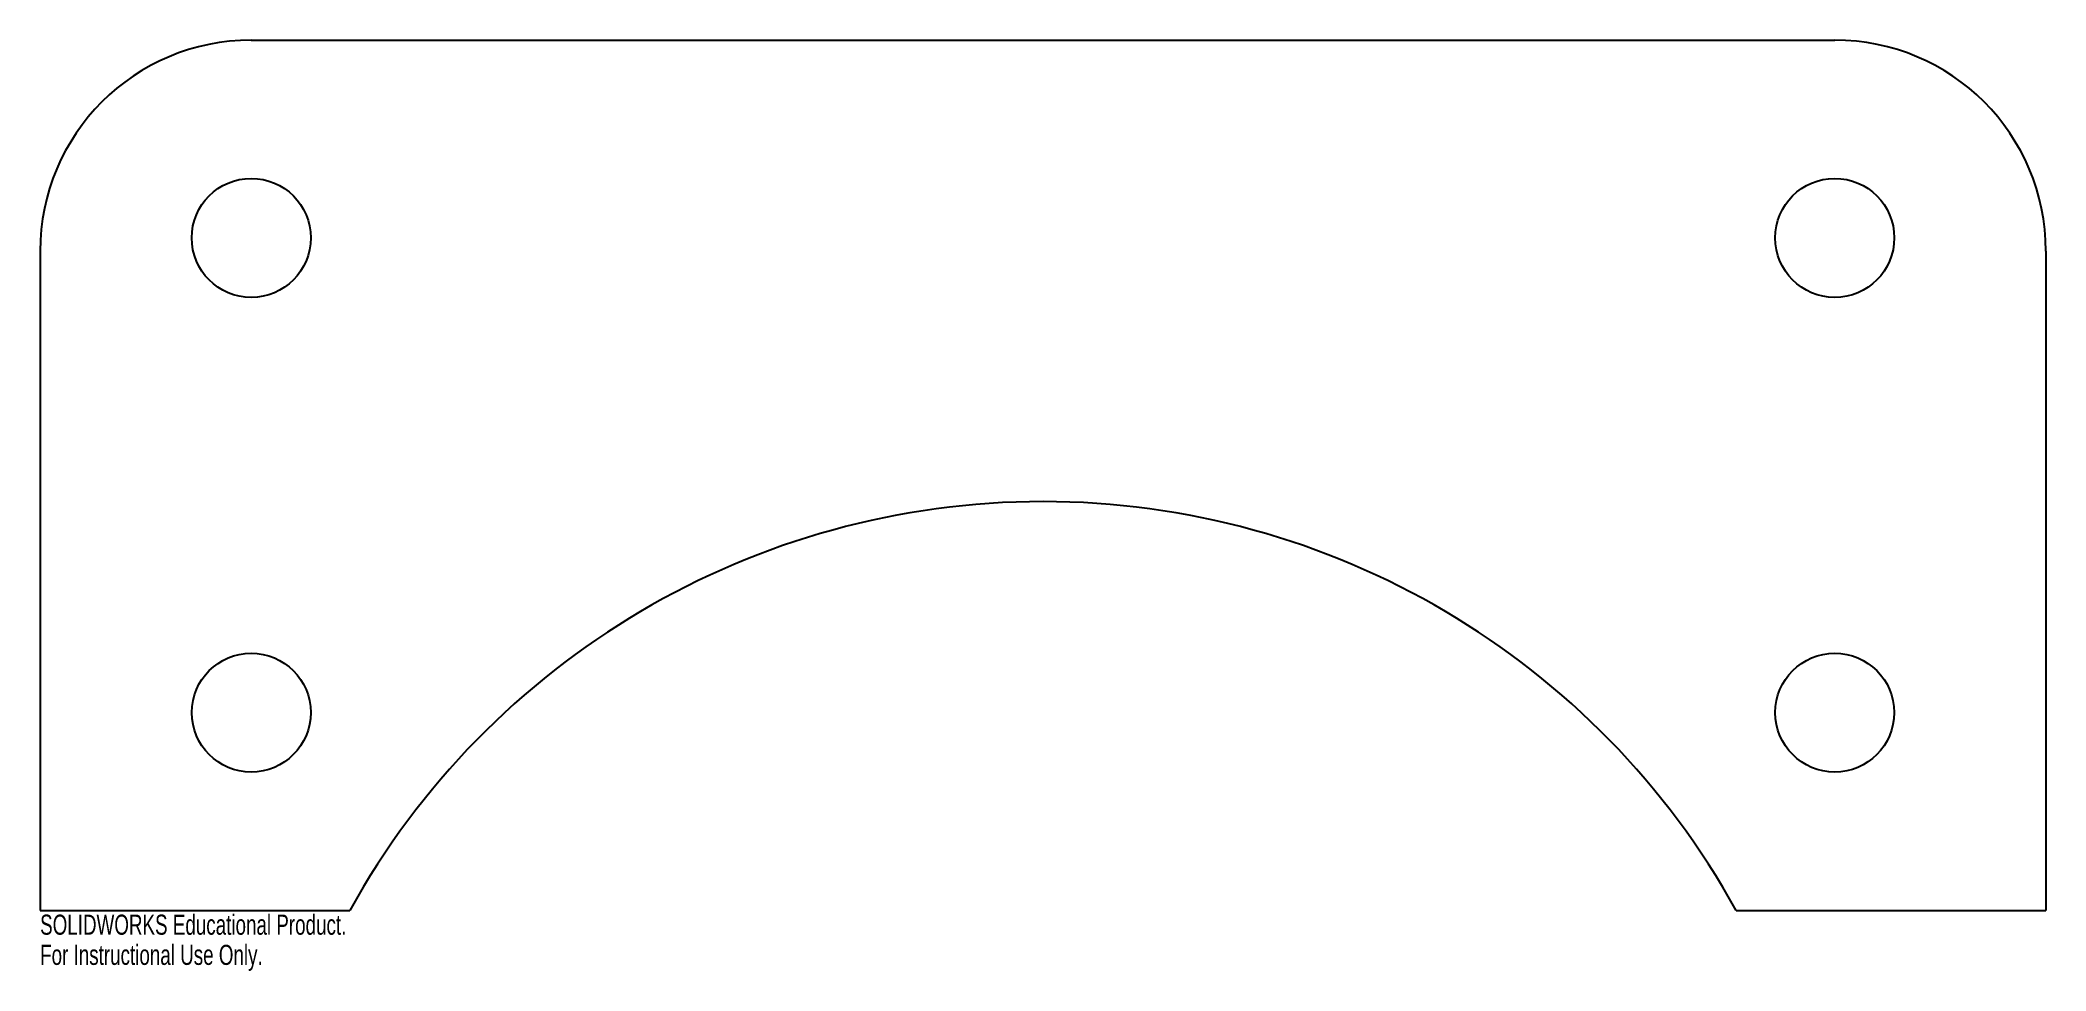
# Model space of a CAD drawing. Header units: inches. Extents: x -9.5 to 9.5, y -4.7 to 4.1.
import ezdxf

# ---------------------------------------------------------------- set-up
doc = ezdxf.new("R2010")
doc.units = ezdxf.units.IN
doc.header["$MEASUREMENT"] = 0
doc.styles.add('SLDTEXTSTYLE0', font='TXT', dxfattribs={"width": 0.7})

msp = doc.modelspace()

# ---------------------------------------------------------------- linework, layer by layer
at = {"color": 7, "linetype": 'Continuous', "lineweight": 25}
for p, q in [((-7.5, 4.125), (7.5, 4.125)), ((-9.5, 2.125), (-9.5, -4.125)), ((9.5, 2.125), (9.5, -4.125)), ((-9.5, -4.125), (-6.566, -4.125)), ((6.566, -4.125), (9.5, -4.125))]:
    msp.add_line(p, q, dxfattribs=at)
for centre, radius in [((-7.5, 2.25), 0.564), ((7.5, 2.25), 0.564), ((-7.5, -2.25), 0.563), ((7.5, -2.25), 0.563)]:
    msp.add_circle(centre, radius, dxfattribs=at)
for centre, radius, start, end in [((-7.5, 2.125), 2, 90, 180), ((7.5, 2.125), 2, 0, 90), ((0, -7.75), 7.5, 28.9033, 151.0967)]:
    msp.add_arc(centre, radius, start, end, dxfattribs=at)

# ---------------------------------------------------------------- texts
at = {"color": 7, "linetype": 'Continuous', "char_height": 0.1903, "attachment_point": 1, "style": 'SLDTEXTSTYLE0'}
for s, insert in [('SOLIDWORKS Educational Product.', (-9.5, -4.165)), ('For Instructional Use Only.', (-9.5, -4.451))]:
    msp.add_mtext(s, dxfattribs=dict(at, insert=insert))

doc.saveas('drawing.dxf')
